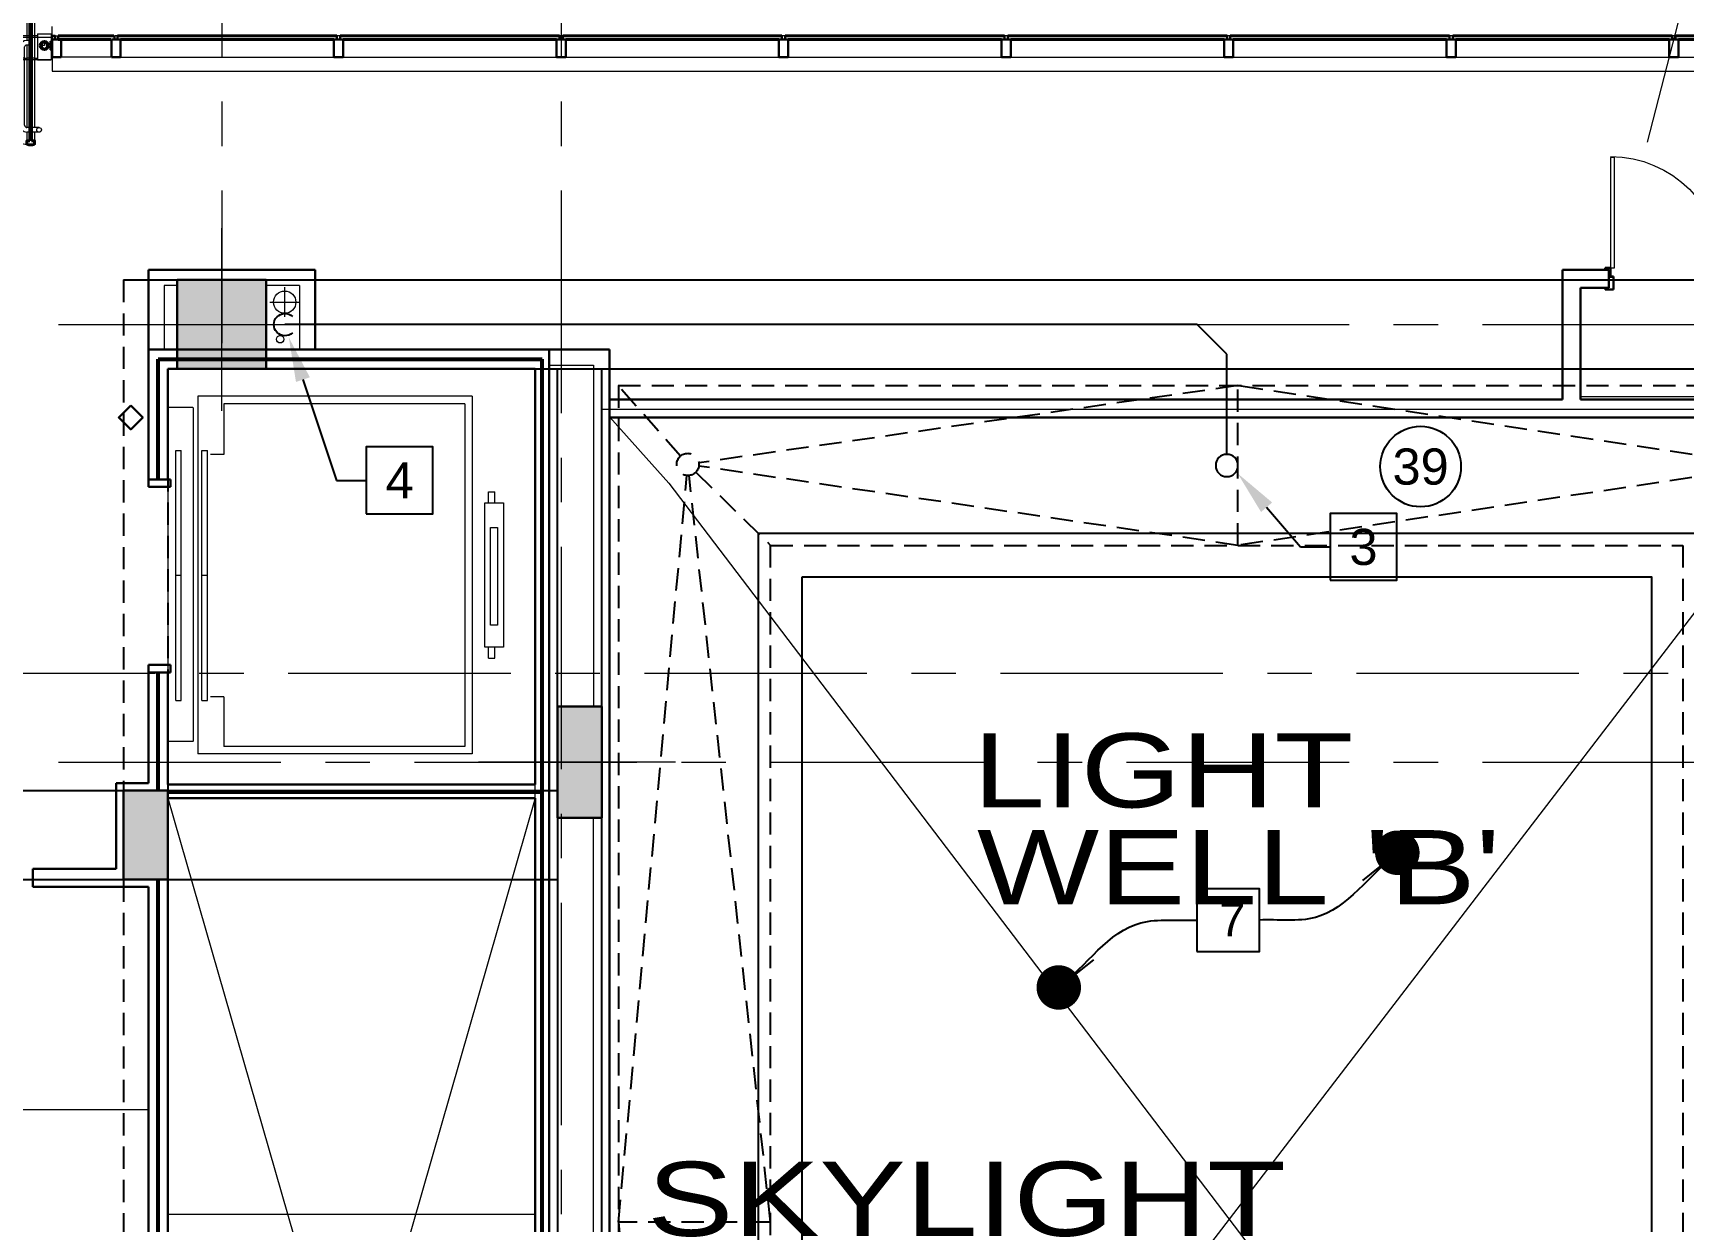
# Model space of a CAD drawing. Header units: inches. Extents: x -26500 to -19489, y -3216 to 2257.
# Drawn here: x -22643.4 to -22198.5, y 779.2 to 1099.7 of the extents above; entities that cross this region are included whole.
import ezdxf
from ezdxf import colors
from ezdxf.entities.mleader import LeaderData, LeaderLine
from ezdxf.enums import TextEntityAlignment as Align
from ezdxf.math import Vec2, Vec3

# ---------------------------------------------------------------- set-up
doc = ezdxf.new("R2010")
doc.units = ezdxf.units.IN
doc.header["$LTSCALE"] = 48
doc.header["$MEASUREMENT"] = 0
for name, pattern in [('A113$0$CENTER', [2, 1.25, -0.25, 0.25, -0.25]), ('A113$0$DGN Style 2', [173.538547, 104.123128, -69.415419]), ('A113$0$DGN Style 3', [242.953966, 173.538547, -69.415419]), ('A113$0$DGN Style 4', [277.835214, 138.830838, -69.415419, 0.173539, -69.415419]), ('NB - PH Mezzanine_plan$0$HIDDEN2', [0.1875, 0.125, -0.0625])]:
    doc.linetypes.add(name, pattern=pattern)
for name, color, linetype in [('A113$0$A-ANNO-IDEN', 8, 'Continuous'), ('A113$0$A-ANNO-PATT- 4-12', 8, 'Continuous'), ('A113$0$A-ANNO-PATT-1-12', 8, 'Continuous'), ('A113$0$A-ANNO-PATT-13-14', 8, 'Continuous'), ('A113$0$A-COLS-COLS13-14', 8, 'Continuous'), ('A113$0$A-DOOR', 8, 'Continuous'), ('A113$0$A-DOOR-FRAM', 8, 'Continuous'), ('A113$0$A-DOOR-FRM1', 8, 'Continuous'), ('A113$0$A-DOOR-FULL', 8, 'Continuous'), ('A113$0$A-DOOR-SWNG', 8, 'Continuous'), ('A113$0$A-DOOR-THLD', 8, 'Continuous'), ('A113$0$A-ELEV-DDBT', 8, 'Continuous'), ('A113$0$A-FLOR-EVTR', 8, 'Continuous'), ('A113$0$A-FLOR-HRAL', 8, 'Continuous'), ('A113$0$A-FLOR-OPEN-TO-BELOW', 8, 'Continuous'), ('A113$0$A-FLOR-OPN-TO-BELOW', 8, 'Continuous'), ('A113$0$A-FLOR-SLAB', 8, 'Continuous'), ('A113$0$A-FLOR-SLEEVE', 8, 'Continuous'), ('A113$0$A-GLAZ', 8, 'Continuous'), ('A113$0$A-GLAZ-FULL', 8, 'Continuous'), ('A113$0$A-GRID-GRDP0-15', 8, 'Continuous'), ('A113$0$A-STRUCT-ABOVE', 8, 'Continuous'), ('A113$0$A-WALL-EXTR', 8, 'Continuous'), ('A113$0$A-WALL-FIRE', 8, 'Continuous'), ('A113$0$A-WALL-FULL-INTR', 8, 'Continuous'), ('A113$0$A-WALL-INTR', 8, 'Continuous'), ('A113$0$E-RISER-SLEEVE', 8, 'Continuous'), ('A113$0$Level 25', 8, 'Continuous'), ('A113$0$S-BEAM-ELEV', 8, 'Continuous'), ('ANNTEXT', 6, 'Continuous'), ('ETEXT', 6, 'Continuous'), ('NB - PH Mezzanine_plan$0$stcbeams', 1, 'NB - PH Mezzanine_plan$0$HIDDEN2'), ('NB - PH Mezzanine_plan$0$STCCOLS1', 1, 'NB - PH Mezzanine_plan$0$HIDDEN2'), ('NB - PH Mezzanine_plan$0$STCCOLS2', 1, 'NB - PH Mezzanine_plan$0$HIDDEN2'), ('NB - PH Mezzanine_plan$0$STRFDRAIN', 1, 'NB - PH Mezzanine_plan$0$HIDDEN2'), ('P-Anno', 6, 'Continuous'), ('P-Anno @ 96', 6, 'Continuous'), ('P-Anno-Text', 6, 'Continuous'), ('P-Pipe-Ftng @ 96', 134, 'Continuous'), ('P-Strm-Pipe', 13, 'Continuous'), ('XREF', 7, 'Continuous')]:
    doc.layers.add(name, color=color, linetype=linetype)
doc.styles.add('A113$0$Arial', font='arial.ttf', dxfattribs={"height": 0.076839})
doc.styles.add('ANNTEXT', font='romans.shx')
doc.styles.add('MAMEP ANNO', font='arial.ttf', dxfattribs={"height": 0.078125})
doc.styles.add('P-00-JAR', font='arial.ttf')
doc.styles.get("Standard").update_dxf_attribs({"font": 'simplex.shx'})
doc.dimstyles.new('STANDARD$7', dxfattribs={"dimtxt": 0.18, "dimasz": 0.125, "dimexe": 0.18, "dimexo": 0.06, "dimgap": 0.09, "dimtad": 0, "dimtih": 1, "dimtoh": 1, "dimdec": 4, "dimzin": 0, "dimdsep": 46, "dimtxsty": 'Standard', "dimcen": 0.09, "dimadec": 0, "dimazin": 0, "dimtfac": 1, "dimtdec": 4, "dimtofl": 0, "dimtmove": 0, "dimatfit": 3, "dimfxl": 1, "dimtolj": 1, "dimtzin": 0, "dimarcsym": 0})

# ---------------------------------------------------------------- blocks, each defined once
blk = doc.blocks.new('A113$0$roof5win_22')
at = {"layer": 'A113$0$A-GLAZ', "linetype": 'Continuous', "lineweight": 30}
for p, q in [((0, 4.75), (0, 0)), ((0, 4.75), (2.5, 4.75)), ((0.8125, 5.75), (0.8125, 4.75)), ((1.6875, 5.75), (1.6875, 4.75)), ((2.5, 4.75), (2.5, 0)), ((0, 0), (2.5, 0))]:
    blk.add_line(p, q, dxfattribs=at)
at = {"layer": 'A113$0$A-GLAZ', "linetype": 'Continuous', "lineweight": 0}
for p, q in [((1.6875, 5.75), (0.8125, 5.75)), ((2.5, 0), (60, 0))]:
    blk.add_line(p, q, dxfattribs=at)
at = {"layer": 'A113$0$A-GLAZ', "linetype": 'Continuous', "lineweight": 40}
for p, q in [((1.6875, 5.75), (60.8125, 5.75)), ((2.5, 4.75), (60, 4.75))]:
    blk.add_line(p, q, dxfattribs=at)
blk = doc.blocks.new('*U761')
at = {"layer": 'A113$0$A-DOOR-FRM1', "linetype": 'A113$0$DGN Style 4', "lineweight": 0}
for p, q in [((0, 9.41), (-42.5, 9.41)), ((0, 9.41), (42.5, 9.41)), ((0, 3.41), (-42.5, 3.41)), ((0, 3.41), (42.5, 3.41))]:
    blk.add_line(p, q, dxfattribs=at)
at = {"layer": 'A113$0$A-DOOR-FRM1', "linetype": 'A113$0$DGN Style 4', "lineweight": 0, "flags": 128}
for points in [[(-40.69, 7.84), (-40.69, 7.16), (-40, 7.16)], [(40.69, 7.84), (40.69, 7.16), (40, 7.16)]]:
    blk.add_lwpolyline(points, dxfattribs=at)
at = {"layer": 'A113$0$A-DOOR-FRM1', "linetype": 'Continuous', "lineweight": 0}
for radius in [0.875, 0.688]:
    blk.add_circle((-40.69, 7.16), radius, dxfattribs=at)
at = {"layer": 'A113$0$A-DOOR-FRM1', "linetype": 'Continuous', "lineweight": 0, "extrusion": (0, 0, -1)}
for radius in [0.875, 0.688]:
    blk.add_circle((-40.69, 7.16), radius, dxfattribs=at)
at = {"layer": 'A113$0$A-DOOR-FULL', "lineweight": 40}
for p, q in [((-38.05, 18.55), (-38.05, 19.4)), ((-38.05, 18.55), (-38.05, 19.4)), ((-37.25, 18.5), (-38, 18.5)), ((-37.25, 18.5), (-38, 18.5)), ((-37.25, -18.5), (-37.25, 18.5)), ((-37.25, -18.5), (-37.25, 18.5)), ((-36.75, 18.5), (-36.75, -18.5)), ((-36, 18.5), (-36.75, 18.5)), ((-36.75, 18.5), (-36.75, -18.5)), ((-36, 18.5), (-36.75, 18.5)), ((36, 18.5), (36.75, 18.5)), ((36, 18.5), (36.75, 18.5)), ((36.75, 18.5), (36.75, -18.5)), ((36.75, 18.5), (36.75, -18.5)), ((37.25, -18.5), (37.25, 18.5)), ((37.25, 18.5), (38, 18.5)), ((37.25, -18.5), (37.25, 18.5)), ((37.25, 18.5), (38, 18.5)), ((38.05, 18.55), (38.05, 19.4)), ((38.05, 18.55), (38.05, 19.4)), ((-38.05, -18.55), (-38.05, -19.4)), ((-38.05, -18.55), (-38.05, -19.4)), ((-37.25, -18.5), (-38, -18.5)), ((-37.25, -18.5), (-38, -18.5)), ((-36, -18.5), (-36.75, -18.5)), ((-36, -18.5), (-36.75, -18.5)), ((-35.95, -19.4), (-35.95, -18.55)), ((-35.95, -19.4), (-35.95, -18.55)), ((35.95, -19.4), (35.95, -18.55)), ((35.95, -19.4), (35.95, -18.55)), ((36, -18.5), (36.75, -18.5)), ((36, -18.5), (36.75, -18.5)), ((37.25, -18.5), (38, -18.5)), ((37.25, -18.5), (38, -18.5)), ((38.05, -18.55), (38.05, -19.4)), ((38.05, -18.55), (38.05, -19.4))]:
    blk.add_line(p, q, dxfattribs=at)
at = {"layer": 'A113$0$A-DOOR-FULL', "lineweight": 0}
for p, q in [((-38, 18.5), (-38, -14.97)), ((-36, 18.5), (-36, 8.63)), ((36, 18.5), (36, 8.63)), ((38, 18.5), (38, -14.97)), ((-38.88, 10.28), (-42.5, 10.28)), ((-42.5, 10.25), (-42.5, 3.28)), ((38.87, 10.28), (42.5, 10.28)), ((42.5, 10.25), (42.5, 3.28)), ((-42.25, 5.97), (-42.5, 5.97)), ((-36, 7.38), (-36, -14.97)), ((36, 7.38), (36, -14.97)), ((42.25, 5.97), (42.5, 5.97)), ((-38.88, 3.28), (-42.5, 3.28)), ((38.87, 3.28), (42.5, 3.28)), ((-38, -16.22), (-38, -18.5)), ((-38, -16.22), (-38, -18.5)), ((-36, -16.22), (-36, -18.5)), ((-36, -16.22), (-36, -18.5)), ((36, -16.22), (36, -18.5)), ((36, -16.22), (36, -18.5)), ((38, -16.22), (38, -18.5)), ((38, -16.22), (38, -18.5))]:
    blk.add_line(p, q, dxfattribs=at)
at = {"layer": 'A113$0$A-DOOR-FULL'}
for p, q in [((-37.25, 18.5), (-37.44, 18.5)), ((-37.25, 18.5), (-37.44, 18.5)), ((-36.56, 18.5), (-36.75, 18.5)), ((-36.56, 18.5), (-36.75, 18.5)), ((36.56, 18.5), (36.75, 18.5)), ((36.56, 18.5), (36.75, 18.5)), ((37.25, 18.5), (37.44, 18.5)), ((37.25, 18.5), (37.44, 18.5)), ((-37.25, -18.5), (-37.44, -18.5)), ((-37.25, -18.5), (-37.44, -18.5)), ((-36.56, -18.5), (-36.75, -18.5)), ((-36.56, -18.5), (-36.75, -18.5)), ((36.56, -18.5), (36.75, -18.5)), ((36.56, -18.5), (36.75, -18.5)), ((37.25, -18.5), (37.44, -18.5)), ((37.25, -18.5), (37.44, -18.5))]:
    blk.add_line(p, q, dxfattribs=at)
at = {"layer": 'A113$0$A-DOOR-FULL', "lineweight": 30}
for p, q in [((-35.95, 19.4), (-35.95, 18.55)), ((-35.95, 19.4), (-35.95, 18.55)), ((35.95, 19.4), (35.95, 18.55)), ((35.95, 19.4), (35.95, 18.55))]:
    blk.add_line(p, q, dxfattribs=at)
at = {"layer": 'A113$0$A-DOOR-FULL', "linetype": 'Continuous', "lineweight": 0}
for p, q in [((-38.88, 10.28), (-42.5, 10.28)), ((-38.88, 10.28), (-38.88, 3.28)), ((38.87, 10.28), (38.87, 3.28)), ((38.87, 10.28), (42.5, 10.28)), ((-36, 8.63), (-36.75, 8.63)), ((-36, 7.38), (-36.75, 7.38)), ((-35.38, -14.34), (-35.38, 6.75)), ((-35.38, -14.34), (-35.38, 6.75)), ((-34.13, -14.34), (-34.13, 6.75)), ((-34.13, -14.34), (-34.13, 6.75)), ((34.12, -14.34), (34.12, 6.75)), ((34.12, -14.34), (34.12, 6.75)), ((35.37, -14.34), (35.37, 6.75)), ((35.37, -14.34), (35.37, 6.75)), ((36, 8.63), (36.75, 8.63)), ((36, 7.38), (36.75, 7.38)), ((-39.25, -14.97), (-37.25, -14.97)), ((-39.25, -14.97), (-37.25, -14.97)), ((-39.25, -16.22), (-37.25, -16.22)), ((-39.25, -16.22), (-37.25, -16.22)), ((-36.75, -14.97), (-36, -14.97)), ((-36.75, -14.97), (-36, -14.97)), ((-36.75, -16.22), (-36, -16.22)), ((-36.75, -16.22), (-36, -16.22)), ((36.75, -14.97), (36, -14.97)), ((36.75, -14.97), (36, -14.97)), ((36.75, -16.22), (36, -16.22)), ((36.75, -16.22), (36, -16.22)), ((39.25, -14.97), (37.25, -14.97)), ((39.25, -14.97), (37.25, -14.97)), ((39.25, -16.22), (37.25, -16.22)), ((39.25, -16.22), (37.25, -16.22))]:
    blk.add_line(p, q, dxfattribs=at)
at = {"layer": 'A113$0$A-DOOR-FULL', "linetype": 'Continuous', "lineweight": 0, "extrusion": (0, 0, -1)}
blk.add_circle((39.25, -15.59), 0.625, dxfattribs=at)
blk.add_circle((39.25, -15.59), 0.625, dxfattribs=at)
at = {"layer": 'A113$0$A-DOOR-FULL', "linetype": 'Continuous', "lineweight": 0}
blk.add_circle((39.25, -15.59), 0.625, dxfattribs=at)
blk.add_circle((39.25, -15.59), 0.625, dxfattribs=at)
at = {"layer": 'A113$0$A-DOOR-FULL', "lineweight": 40}
for centre, radius, start, end in [((-38, 19.4), 0.05, 112.9744, 180), ((-38, 19.4), 0.05, 112.9744, 180), ((-38, 18.55), 0.05, 180, 270), ((-38, 18.55), 0.05, 180, 270), ((-38, -18.55), 0.05, 90, 180), ((-38, -18.55), 0.05, 90, 180), ((-38, -19.4), 0.05, 180, 247.0256), ((-38, -19.4), 0.05, 180, 247.0256), ((-37, -17.04), 2.61, 247.0256, 270.0003), ((-37, -17.04), 2.61, 247.0256, 270.0003), ((-37, -17.04), 2.61, 270.0003, 292.9744), ((-37, -17.04), 2.61, 270.0003, 292.9744), ((-36, -18.55), 0.05, 0, 90), ((-36, -18.55), 0.05, 0, 90), ((-36, -19.4), 0.05, 292.9744, 0), ((-36, -19.4), 0.05, 292.9744, 0)]:
    blk.add_arc(centre, radius, start, end, dxfattribs=at)
at = {"layer": 'A113$0$A-DOOR-FULL', "lineweight": 30}
for centre, radius, start, end in [((-37, 17.04), 2.61, 67.0256, 112.9744), ((-37, 17.04), 2.61, 67.0256, 112.9744), ((-36, 18.55), 0.05, 270, 0), ((-36, 18.55), 0.05, 270, 0), ((-36, 19.4), 0.05, 0, 67.0256), ((-36, 19.4), 0.05, 0, 67.0256)]:
    blk.add_arc(centre, radius, start, end, dxfattribs=at)
at = {"layer": 'A113$0$A-DOOR-FULL', "lineweight": 30, "extrusion": (0, 0, -1)}
for centre, radius, start, end in [((-36, 19.4), 0.05, 0, 67.0256), ((-36, 19.4), 0.05, 0, 67.0256), ((-36, 18.55), 0.05, 270, 0), ((-36, 18.55), 0.05, 270, 0), ((-37, 17.04), 2.61, 67.0256, 112.9744), ((-37, 17.04), 2.61, 67.0256, 112.9744)]:
    blk.add_arc(centre, radius, start, end, dxfattribs=at)
at = {"layer": 'A113$0$A-DOOR-FULL', "lineweight": 40, "extrusion": (0, 0, -1)}
for centre, radius, start, end in [((-38, 18.55), 0.05, 180, 270), ((-38, 18.55), 0.05, 180, 270), ((-38, 19.4), 0.05, 112.9744, 180), ((-38, 19.4), 0.05, 112.9744, 180), ((-36, -18.55), 0.05, 0, 90), ((-36, -18.55), 0.05, 0, 90), ((-36, -19.4), 0.05, 292.9744, 0), ((-36, -19.4), 0.05, 292.9744, 0), ((-37, -17.04), 2.61, 270.0003, 292.9744), ((-37, -17.04), 2.61, 270.0003, 292.9744), ((-37, -17.04), 2.61, 247.0256, 270.0003), ((-37, -17.04), 2.61, 247.0256, 270.0003), ((-38, -18.55), 0.05, 90, 180), ((-38, -18.55), 0.05, 90, 180), ((-38, -19.4), 0.05, 180, 247.0256), ((-38, -19.4), 0.05, 180, 247.0256)]:
    blk.add_arc(centre, radius, start, end, dxfattribs=at)
at = {"layer": 'A113$0$A-DOOR-FULL', "linetype": 'Continuous', "lineweight": 0}
for centre, radius, start, end in [((-36, 6.75), 1.88, 0, 90), ((-36, 6.75), 1.88, 0, 90), ((-36, 6.75), 0.625, 0, 90), ((-36, 6.75), 0.625, 0, 90), ((36, -14.34), 1.88, 180, 270), ((36, -14.34), 1.88, 180, 270), ((36, -14.34), 0.625, 180, 270), ((36, -14.34), 0.625, 180, 270)]:
    blk.add_arc(centre, radius, start, end, dxfattribs=at)
at = {"layer": 'A113$0$A-DOOR-FULL', "linetype": 'Continuous', "lineweight": 0, "extrusion": (0, 0, -1)}
for centre, radius, start, end in [((-36, 6.75), 1.88, 0, 90), ((-36, 6.75), 1.88, 0, 90), ((-36, 6.75), 0.625, 0, 90), ((-36, 6.75), 0.625, 0, 90), ((36, -14.34), 0.625, 180, 270), ((36, -14.34), 1.88, 180, 270), ((36, -14.34), 0.625, 180, 270), ((36, -14.34), 1.88, 180, 270)]:
    blk.add_arc(centre, radius, start, end, dxfattribs=at)
at = {"layer": 'A113$0$A-DOOR-FULL', "lineweight": 0}
for points in [[(-42.25, 8.34), (-42.5, 8.34), (-42.5, 5.97), (-42.25, 5.97)], [(42.25, 8.34), (42.5, 8.34), (42.5, 5.97), (42.25, 5.97)]]:
    blk.add_3dface(points, dxfattribs=at)
at = {"layer": 'A113$0$A-DOOR-SWNG', "linetype": 'A113$0$DGN Style 3', "lineweight": 0}
blk.add_line((0, 6.28), (0, 9.28), dxfattribs=at)
blk.add_line((0, 6.28), (0, 9.28), dxfattribs=at)
for points in [[(-36, -19.59), (-1.87, -2.85), (-0.06, 6.28)], [(36, -19.59), (1.87, -2.85), (0.06, 6.28)]]:
    blk.add_spline(points, degree=3, dxfattribs=at)
at = {"layer": 'A113$0$A-DOOR-THLD', "linetype": 'Continuous', "lineweight": 0}
for p, q in [((-38, 9.78), (-38.88, 9.78)), ((-36, 9.78), (0, 9.78)), ((36, 9.78), (0, 9.78)), ((38.87, 9.78), (38, 9.78)), ((-38, 3.78), (-38.88, 3.78)), ((-35.38, 3.78), (-36, 3.78)), ((-34.13, 3.78), (0, 3.78)), ((34.12, 3.78), (0, 3.78)), ((35.37, 3.78), (36, 3.78)), ((38, 3.78), (38.87, 3.78))]:
    blk.add_line(p, q, dxfattribs=at)
at = {"layer": 'A113$0$A-DOOR-THLD', "linetype": 'A113$0$DGN Style 2', "lineweight": 0}
for p, q in [((-38, 9.78), (-36, 9.78)), ((38, 9.78), (36, 9.78)), ((-38, 3.78), (-36, 3.78)), ((-35.38, 3.78), (-34.13, 3.78)), ((35.37, 3.78), (34.12, 3.78)), ((38, 3.78), (36, 3.78))]:
    blk.add_line(p, q, dxfattribs=at)
at = {"layer": 'A113$0$A-GLAZ-FULL', "linetype": 'Continuous', "lineweight": 30}
blk.add_circle((-40.69, 7.16), 1.19, dxfattribs=at)
at = {"layer": 'A113$0$A-GLAZ-FULL', "linetype": 'Continuous', "lineweight": 30, "extrusion": (0, 0, -1)}
blk.add_circle((-40.69, 7.16), 1.19, dxfattribs=at)
blk = doc.blocks.new('*D785', base_point=(0, 0))
at = {"layer": 'A113$0$A-FLOR-SLEEVE', "linetype": 'Continuous', "lineweight": 0}
for p, q in [((-4, 0), (4, 0)), ((0, -4), (0, 4))]:
    blk.add_line(p, q, dxfattribs=at)
blk = doc.blocks.new('*U784')
at = {"layer": 'A113$0$A-FLOR-SLEEVE', "linetype": 'Continuous', "lineweight": 13}
blk.add_circle((0, 0), 3, dxfattribs=at)
at = {"layer": 'A113$0$A-FLOR-SLEEVE', "linetype": 'Continuous', "lineweight": 0}
blk.add_blockref('*D785', (0, 0), dxfattribs=at)
blk = doc.blocks.new('*U786')
at = {"layer": 'A113$0$E-RISER-SLEEVE', "linetype": 'Continuous', "lineweight": 13}
blk.add_circle((0, 0), 1, dxfattribs=at)
blk = doc.blocks.new('A113$0$400#_cab_3')
at = {"layer": 'A113$0$A-FLOR-EVTR', "linetype": 'Continuous', "lineweight": 0}
for p, q in [((6.8, 45.28), (0.01, 45.28)), ((6.86, 45.28), (6.86, -44.73)), ((8.11, 48.31), (8.11, -48.07)), ((82.11, 48.31), (8.11, 48.31)), ((80.11, 46.31), (15.11, 46.31)), ((15.11, 46.31), (15.11, 32.67)), ((80.11, 46.31), (80.11, -46.07)), ((82.11, 48.31), (82.11, -48.07)), ((2.14, -33.69), (2.14, 33.69)), ((2.14, 33.69), (3.64, 33.69)), ((3.64, -33.69), (3.64, 33.69)), ((9.2, -33.69), (9.2, 33.69)), ((9.2, 33.69), (10.7, 33.69)), ((10.7, -33.69), (10.7, 33.69)), ((15.11, 32.67), (11.51, 32.67)), ((86.51, 19.58), (86.51, 22.53)), ((86.51, 22.53), (88.19, 22.53)), ((86.51, 22.53), (87.65, 22.53)), ((88.19, 19.58), (88.19, 22.53)), ((85.46, 19.58), (90.5, 19.58)), ((85.46, -19.34), (85.46, 19.58)), ((90.5, 19.58), (90.5, -19.34)), ((87.06, 12.98), (88.9, 12.98)), ((87.06, -13.42), (87.06, 12.98)), ((88.9, 12.98), (88.9, -13.42)), ((2.14, 0.12), (3.64, 0.12)), ((9.2, 0.12), (10.7, 0.12)), ((88.9, -13.42), (87.06, -13.42)), ((90.5, -19.34), (85.46, -19.34)), ((86.51, -22.3), (86.51, -19.34)), ((88.19, -22.3), (88.19, -19.34)), ((86.51, -22.3), (88.19, -22.3)), ((86.51, -22.3), (87.65, -22.3)), ((2.14, -33.69), (3.64, -33.69)), ((9.2, -33.69), (10.7, -33.69)), ((15.11, -32.7), (11.51, -32.7)), ((15.11, -32.7), (15.11, -46.07)), ((6.8, -44.73), (0.04, -44.73)), ((82.11, -48.07), (8.11, -48.07)), ((80.11, -46.07), (15.11, -46.07))]:
    blk.add_line(p, q, dxfattribs=at)
blk = doc.blocks.new('*U821')
at = {"layer": 'A113$0$A-DOOR', "linetype": 'Continuous', "lineweight": 0, "extrusion": (0, 0, -1)}
blk.add_arc((240, -96.6, 0), 240, 90, 180, dxfattribs=at)
at = {"layer": 'A113$0$A-DOOR', "linetype": 'Continuous', "lineweight": 0}
blk.add_arc((240, -96.6, 0), 240, 90, 180, dxfattribs=at)
at = {"layer": 'A113$0$A-DOOR', "linetype": 'Continuous', "lineweight": 13}
for points in [[(-232, -96.6, 0), (-232, 141.4, 0), (-240, 141.4, 0), (-240, -96.6, 0)], [(232, -96.6, 0), (232, 141.4, 0), (240, 141.4, 0), (240, -96.6, 0)]]:
    blk.add_3dface(points, dxfattribs=at)
at = {"layer": 'A113$0$A-DOOR-FRAM', "linetype": 'Continuous', "lineweight": 30}
for p, q in [((-252, -96.6, 0), (-240, -96.6, 0)), ((-252, -96.6, 0), (-252, -99.6, 0)), ((-240, -96.6, 0), (-240, -115.4, 0)), ((252, -96.6, 0), (240, -96.6, 0)), ((240, -96.6, 0), (240, -115.4, 0)), ((252, -96.6, 0), (252, -99.6, 0)), ((-252, -143.4, 0), (-252, -140.4, 0)), ((-240, -115.4, 0), (-234, -115.4, 0)), ((-234, -115.4, 0), (-234, -143.4, 0)), ((240, -115.4, 0), (234, -115.4, 0)), ((234, -115.4, 0), (234, -143.4, 0)), ((252, -143.4, 0), (252, -140.4, 0)), ((-234, -143.4, 0), (-252, -143.4, 0)), ((234, -143.4, 0), (252, -143.4, 0))]:
    blk.add_line(p, q, dxfattribs=at)
at = {"layer": 'A113$0$A-DOOR-FRAM', "linetype": 'Continuous', "lineweight": 13}
for p, q in [((-252, -99.6, 0), (-250.8, -99.6, 0)), ((-250.8, -97.8, 0), (-241.2, -97.8, 0)), ((-250.8, -97.8, 0), (-250.8, -99.6, 0)), ((-241.2, -97.8, 0), (-241.2, -116.6, 0)), ((250.8, -97.8, 0), (241.2, -97.8, 0)), ((241.2, -97.8, 0), (241.2, -116.6, 0)), ((250.8, -97.8, 0), (250.8, -99.6, 0)), ((252, -99.6, 0), (250.8, -99.6, 0)), ((-250.8, -140.4, 0), (-252, -140.4, 0)), ((-250.8, -142.2, 0), (-250.8, -140.4, 0)), ((-235.2, -142.2, 0), (-250.8, -142.2, 0)), ((-241.2, -116.6, 0), (-235.2, -116.6, 0)), ((-235.2, -116.6, 0), (-235.2, -142.2, 0)), ((241.2, -116.6, 0), (235.2, -116.6, 0)), ((235.2, -116.6, 0), (235.2, -142.2, 0)), ((235.2, -142.2, 0), (250.8, -142.2, 0)), ((250.8, -142.2, 0), (250.8, -140.4, 0)), ((250.8, -140.4, 0), (252, -140.4, 0))]:
    blk.add_line(p, q, dxfattribs=at)
at = {"layer": 'A113$0$Level 25', "linetype": 'Continuous', "lineweight": 0, "extrusion": (0, 0, -1)}
blk.add_arc((240, -96.6, 0), 240, 90, 180, dxfattribs=at)
at = {"layer": 'A113$0$Level 25', "linetype": 'Continuous', "lineweight": 0}
blk.add_arc((240, -96.6, 0), 240, 90, 180, dxfattribs=at)
at = {"layer": 'A113$0$Level 25', "linetype": 'Continuous', "lineweight": 13}
for points in [[(-232, -96.6, 0), (-232, 141.4, 0), (-240, 141.4, 0), (-240, -96.6, 0)], [(232, -96.6, 0), (232, 141.4, 0), (240, 141.4, 0), (240, -96.6, 0)]]:
    blk.add_3dface(points, dxfattribs=at)
blk = doc.blocks.new('A113')
at = {"layer": 'A113$0$A-ANNO-IDEN', "lineweight": 0, "transparency": 33554687, "flags": 128}
blk.add_lwpolyline([(-22012.06, 1721.68), (-22040.38, 1721.68), (-22208.21, 1070.34)], dxfattribs=at)
at = {"layer": 'A113$0$A-ANNO-PATT- 4-12', "lineweight": 30, "transparency": 33554687}
blk.add_solid([(-22490.02, 918.16, -4909.55), (-22502.02, 918.16, -4909.55), (-22490.02, 888.16, -4909.55), (-22502.02, 888.16, -4909.55)], dxfattribs=at)
at = {"layer": 'A113$0$A-ANNO-PATT-1-12', "lineweight": 30, "transparency": 33554687}
blk.add_solid([(-22580.52, 1009.16, -4909.55), (-22580.52, 1033.16, -4909.55), (-22604.52, 1009.16, -4909.55), (-22604.52, 1033.16, -4909.55)], dxfattribs=at)
at = {"layer": 'A113$0$A-ANNO-PATT-13-14', "lineweight": 30, "transparency": 33554687, "extrusion": (0, 0, -1)}
for points in [[(22580.52, 1033.16, 4909.55), (22604.52, 1033.16, 4909.55), (22580.52, 1009.16, 4909.55), (22604.52, 1009.16, 4909.55)], [(22502.02, 918.16, 4909.55), (22490.02, 918.16, 4909.55), (22502.02, 888.16, 4909.55), (22490.02, 888.16, 4909.55)]]:
    blk.add_solid(points, dxfattribs=at)
at = {"layer": 'A113$0$A-ANNO-PATT-13-14', "lineweight": 30, "transparency": 33554687}
blk.add_solid([(-22619, 895.52, -4909.55), (-22607, 895.52, -4909.55), (-22619, 871.52, -4909.55), (-22607, 871.52, -4909.55)], dxfattribs=at)
at = {"layer": 'A113$0$A-COLS-COLS13-14', "lineweight": 0, "transparency": 33554687}
for p, q in [((-22592.52, 997.86, -4909.55), (-22592.52, 1047.14, -4909.55)), ((-22620.52, 1021.17, -4909.55), (-22564.52, 1021.17, -4909.55)), ((-22470.18, 903.16, -4909.55), (-22523.27, 903.16, -4909.55))]:
    blk.add_line(p, q, dxfattribs=at)
at = {"layer": 'A113$0$A-COLS-COLS13-14', "lineweight": 30, "transparency": 33554687}
for points in [[(-22604.52, 1009.16, -4909.55), (-22580.52, 1009.16, -4909.55), (-22580.52, 1033.16, -4909.55), (-22604.52, 1033.16, -4909.55)], [(-22490.02, 918.16, -4909.55), (-22502.02, 918.16, -4909.55), (-22502.02, 888.16, -4909.55), (-22490.02, 888.16, -4909.55)], [(-22607, 895.52, -4909.55), (-22619, 895.52, -4909.55), (-22619, 871.52, -4909.55), (-22607, 871.52, -4909.55)]]:
    blk.add_3dface(points, dxfattribs=at)
at = {"layer": 'A113$0$A-DOOR-FRAM', "lineweight": 30, "transparency": 33554687}
for p, q in [((-22612.3, 979.35, 1992.75), (-22606.29, 979.35, 1992.75)), ((-22612.3, 977.35, 1992.75), (-22612.3, 979.35, 1992.75)), ((-22606.29, 979.35, 1992.75), (-22606.29, 977.35, 1992.75)), ((-22606.29, 977.35, 1992.75), (-22612.3, 977.35, 1992.75)), ((-22612.3, 929.35, 1992.75), (-22606.29, 929.35, 1992.75)), ((-22612.3, 927.35, 1992.75), (-22612.3, 929.35, 1992.75)), ((-22606.29, 927.35, 1992.75), (-22612.3, 927.35, 1992.75)), ((-22606.29, 929.35, 1992.75), (-22606.29, 927.35, 1992.75))]:
    blk.add_line(p, q, dxfattribs=at)
at = {"layer": 'A113$0$A-ELEV-DDBT', "lineweight": 30, "transparency": 33554687}
blk.add_3dface([(-22617.04, 999.34, 1992.75), (-22613.79, 996.09, 1992.75), (-22617.04, 992.84, 1992.75), (-22620.29, 996.09, 1992.75)], dxfattribs=at)
at = {"layer": 'A113$0$A-FLOR-HRAL', "lineweight": 13, "transparency": 33554687}
blk.add_line((-22749.75, 809.52, 1992.75), (-22612.28, 809.52, 1992.75), dxfattribs=at)
at = {"layer": 'A113$0$A-FLOR-OPEN-TO-BELOW', "lineweight": 0, "transparency": 33554687}
for p, q in [((-22607.02, 893.41, 1992.75), (-22508, 549.16, 1992.75)), ((-22508.02, 893.41, 1992.75), (-22607.02, 549.15, 1992.75))]:
    blk.add_line(p, q, dxfattribs=at)
at = {"layer": 'A113$0$A-FLOR-OPN-TO-BELOW', "lineweight": 0, "transparency": 33554687}
blk.add_line((-22155.02, 996.21, 1992.75), (-22487.99, 562.12, 1992.75), dxfattribs=at)
at = {"layer": 'A113$0$A-FLOR-OPN-TO-BELOW', "lineweight": 0, "transparency": 33554687, "elevation": 1992.75, "flags": 128}
blk.add_lwpolyline([(-22487.99, 996.21), (-22471.98, 978.39), (-22155.03, 562.12)], dxfattribs=at)
at = {"layer": 'A113$0$A-FLOR-SLAB', "lineweight": 0, "transparency": 33554687}
for p, q in [((-22489.99, 998.21, 1992.75), (-22489.99, 560.12, 1992.75)), ((-22153.02, 998.21, 1992.75), (-22489.99, 998.21, 1992.75))]:
    blk.add_line(p, q, dxfattribs=at)
blk.add_3dface([(-22508.02, 1009.16, 1992.75), (-22607.02, 1009.16, 1992.75), (-22607.02, 549.16, 1992.75), (-22508.02, 549.16, 1992.75)], dxfattribs=at)
at = {"layer": 'A113$0$A-GLAZ', "lineweight": 30, "transparency": 33554687}
for p, q in [((-22637.46, 1098.99, 1992.75), (-22637.46, 1097.99, 1992.75)), ((-22636.58, 1098.99, 1992.75), (-22636.58, 1097.99, 1992.75)), ((-22638.27, 1097.99, 1992.75), (-22638.27, 1093.24, 1992.75)), ((-22635.77, 1097.99, 1992.75), (-22638.27, 1097.99, 1992.75)), ((-22635.77, 1097.99, 1992.75), (-22635.77, 1093.24, 1992.75)), ((-22635.77, 1093.24, 1992.75), (-22638.27, 1093.24, 1992.75))]:
    blk.add_line(p, q, dxfattribs=at)
at = {"layer": 'A113$0$A-GLAZ', "lineweight": 0, "transparency": 33554687}
for p, q in [((-22637.46, 1098.99, 1992.75), (-22636.58, 1098.99, 1992.75)), ((-22622.37, 1093.24, 1992.75), (-22638.27, 1093.24, 1992.75))]:
    blk.add_line(p, q, dxfattribs=at)
at = {"layer": 'A113$0$A-GLAZ', "lineweight": 40, "transparency": 33554687}
for p, q in [((-22621.56, 1098.99, 1992.75), (-22636.58, 1098.99, 1992.75)), ((-22622.37, 1097.99, 1992.75), (-22636.58, 1097.99, 1992.75))]:
    blk.add_line(p, q, dxfattribs=at)
at = {"layer": 'A113$0$A-GLAZ', "lineweight": 30, "transparency": 33554687}
blk.add_3dface([(-22638.27, 1097.99, 1992.75), (-22637.46, 1097.99, 1992.75), (-22637.46, 1098.99, 1992.75), (-22638.27, 1098.99, 1992.75)], dxfattribs=at)
at = {"layer": 'A113$0$A-GRID-GRDP0-15', "linetype": 'A113$0$CENTER', "lineweight": 0, "transparency": 33554687}
for p, q in [((-22592.52, 2113.24), (-22592.52, 1016.11)), ((-22501.02, 2113.24), (-22501.02, -676.9)), ((-23884.56, 1021.17), (-20452.76, 1021.17)), ((-24110.57, 927.16), (-20437.54, 927.16)), ((-23884.56, 903.16), (-20364.93, 903.16))]:
    blk.add_line(p, q, dxfattribs=at)
at = {"layer": 'A113$0$A-STRUCT-ABOVE', "lineweight": 0, "transparency": 33554687}
for p, q in [((-22580.52, 1033.15, 1992.75), (-22153.02, 1033.15, 1992.75)), ((-22152.82, 1009.15, 1992.75), (-22580.52, 1009.15, 1992.75))]:
    blk.add_line(p, q, dxfattribs=at)
at = {"layer": 'A113$0$A-WALL-EXTR', "lineweight": 0, "transparency": 33554687}
blk.add_line((-22638.27, 1098.99, 1992.75), (-22638.27, 1101.49, 1992.75), dxfattribs=at)
at = {"layer": 'A113$0$A-WALL-FIRE', "lineweight": 53, "transparency": 33554687}
for p, q in [((-22609.65, 1011.8, 1992.75), (-22506.15, 1011.8, 1992.75)), ((-22609.65, 979.35, 1992.75), (-22609.65, 1011.8, 1992.75)), ((-22506.15, 546.55, 1992.75), (-22506.15, 1011.8, 1992.75)), ((-22609.65, 895.52, 1992.75), (-22609.65, 927.35, 1992.75)), ((-22607, 895.14, 1992.75), (-22506.15, 895.14, 1992.75)), ((-22609.65, 677.34, 1992.75), (-22609.65, 871.52, 1992.75))]:
    blk.add_line(p, q, dxfattribs=at)
at = {"layer": 'A113$0$A-WALL-FULL-INTR', "lineweight": 30, "transparency": 33554687}
for p, q in [((-22567.28, 1035.9, 1992.75), (-22612.3, 1035.9, 1992.75)), ((-22612.3, 1035.9, 1992.75), (-22612.3, 979.35, 1992.75)), ((-22567.28, 1035.9, 1992.75), (-22567.28, 1014.44, 1992.75)), ((-22231.02, 1000.92, 1992.75), (-22231.02, 1035.92, 1992.75)), ((-22218.53, 1035.92, 1992.75), (-22231.02, 1035.92, 1992.75)), ((-22218.53, 1035.92, 1992.75), (-22218.53, 1031.04, 1992.75)), ((-22226.15, 1000.92, 1992.75), (-22226.15, 1031.04, 1992.75)), ((-22218.53, 1031.04, 1992.75), (-22226.15, 1031.04, 1992.75)), ((-22612.28, 1014.44, 1992.75), (-22487.99, 1014.44, 1992.75)), ((-22504.27, 1014.44, 1992.75), (-22504.27, 562.12, 1992.75)), ((-22487.99, 1014.44, 1992.75), (-22487.99, 562.12, 1992.75)), ((-22607.05, 1009.16, 1992.75), (-22508.02, 1009.16, 1992.75)), ((-22607.05, 1009.16, 1992.75), (-22607.05, 979.35, 1992.75)), ((-22508.02, 1009.16, 1992.75), (-22508.02, 897.16, 1992.75)), ((-22231.02, 1000.92, 1992.75), (-22487.99, 1000.92, 1992.75)), ((-22155.03, 1000.92, 1992.75), (-22226.15, 1000.92, 1992.75)), ((-22155.03, 996.05, 1992.75), (-22487.99, 996.05, 1992.75)), ((-22612.3, 927.35, 1992.75), (-22612.29, 897.52, 1992.75)), ((-22607.02, 927.35, 1992.75), (-22607.02, 897.16, 1992.75)), ((-22612.28, 897.52, 1992.75), (-22621, 897.52, 1992.75)), ((-22621, 874.4, 1992.75), (-22621, 897.52, 1992.75)), ((-22508.02, 897.16, 1992.75), (-22607.02, 897.16, 1992.75)), ((-22508.02, 893.41, 1992.75), (-22607.04, 893.41, 1992.75)), ((-22607.04, 893.41, 1992.75), (-22607.04, 549.16, 1992.75)), ((-22508.02, 893.41, 1992.75), (-22508.02, 549.17, 1992.75)), ((-22621, 874.4, 1992.75), (-22643.4, 874.4, 1992.75)), ((-22643.4, 874.4, 1992.75), (-22643.4, 869.52, 1992.75)), ((-22612.28, 869.52, 1992.75), (-22643.4, 869.52, 1992.75)), ((-22612.29, 869.52, 1992.75), (-22612.29, 543.91, 1992.75))]:
    blk.add_line(p, q, dxfattribs=at)
at = {"layer": 'A113$0$A-WALL-FULL-INTR', "lineweight": 0, "transparency": 33554687}
for p, q in [((-22608.03, 1031.65, 1992.75), (-22608.03, 1014.44, 1992.75)), ((-22604.52, 1031.65, 1992.75), (-22608.03, 1031.65, 1992.75)), ((-22571.53, 1031.65, 1992.75), (-22580.52, 1031.65, 1992.75)), ((-22571.53, 1031.65, 1992.75), (-22571.53, 1014.44, 1992.75)), ((-22504.27, 1010.19, 1992.75), (-22492.28, 1010.19, 1992.75)), ((-22155.03, 1001.67, 1992.75), (-22226.15, 1001.67, 1992.75)), ((-22492.24, 682.16, 1992.75), (-22492.24, 888.16, 1992.75))]:
    blk.add_line(p, q, dxfattribs=at)
at = {"layer": 'A113$0$A-WALL-FULL-INTR', "lineweight": 0, "transparency": 33554687, "elevation": 1992.75, "flags": 128}
blk.add_lwpolyline([(-22492.28, 1010.19), (-22492.28, 918.16)], dxfattribs=at)
at = {"layer": 'A113$0$A-WALL-INTR', "lineweight": 0, "transparency": 33554687}
for p, q in [((-22638.27, 1093.24, 1992.75), (-22638.27, 1089.49, 1992.75)), ((-22638.27, 1089.49, 1992.75), (-21643.77, 1089.49, 1992.75))]:
    blk.add_line(p, q, dxfattribs=at)
at = {"layer": 'A113$0$S-BEAM-ELEV', "lineweight": 13, "transparency": 33554687}
blk.add_line((-22507.93, 781.16, 1992.75), (-22607.05, 781.16, 1992.75), dxfattribs=at)
at = {"layer": 'A113$0$A-DOOR-SWNG', "lineweight": 0, "transparency": 33554687}
blk.add_blockref('*U761', (-22681.02, 1089.21, 1992.75), dxfattribs=at)
at = {"layer": 'A113$0$A-FLOR-EVTR', "lineweight": 0, "transparency": 33554687}
blk.add_blockref('A113$0$400#_cab_3', (-22607.07, 953.47, 1992.75), dxfattribs=at)
at = {"layer": 'A113$0$A-FLOR-SLEEVE', "lineweight": 13, "transparency": 33554687}
blk.add_blockref('*U784', (-22575.52, 1027.17, 1992.75), dxfattribs=at)
at = {"layer": 'A113$0$A-GLAZ', "lineweight": 30, "transparency": 33554687}
for p in [(-22622.27, 1093.24, 1992.75), (-22562.27, 1093.24, 1992.75), (-22502.27, 1093.24, 1992.75), (-22442.27, 1093.24, 1992.75), (-22382.27, 1093.24, 1992.75), (-22322.27, 1093.24, 1992.75), (-22262.27, 1093.24, 1992.75), (-22202.27, 1093.24, 1992.75)]:
    blk.add_blockref('A113$0$roof5win_22', p, dxfattribs=at)
at = {"layer": 'A113$0$E-RISER-SLEEVE', "lineweight": 13, "transparency": 33554687}
blk.add_blockref('*U786', (-22576.77, 1017.16, 1992.75), dxfattribs=at)
at = {"layer": 'A113$0$Level 25', "lineweight": 0, "transparency": 33554687, "xscale": 0.125, "yscale": 0.125, "zscale": 0.125}
blk.add_blockref('*U821', (-22188.03, 1048.49, 1992.75), dxfattribs=at)
at = {"layer": 'A113$0$A-ANNO-IDEN', "lineweight": 13, "transparency": 33554687, "char_height": 20, "attachment_point": 7, "line_spacing_factor": 0.6, "style": 'A113$0$Arial'}
for s, insert in [('\\H1x;\\W1.24688;LIGHT', (-22389.97, 890.65)), ("\\H1x;\\W1.24688;WELL 'B'", (-22388.85, 864.83)), ('\\H1x;\\W1.24688;SKYLIGHT', (-22477.81, 775.12))]:
    blk.add_mtext(s, dxfattribs=dict(at, insert=insert))
blk = doc.blocks.new('NB - PH Mezzanine_plan')
at = {"layer": 'NB - PH Mezzanine_plan$0$stcbeams', "linetype": 'Continuous', "transparency": 33554687}
for p, q in [((-22619, 1033.15), (-22153.02, 1033.17, 0)), ((-22607, 1009.15), (-22153.02, 1009.17, 0)), ((-22502.02, 918.16, 0), (-22502.02, 1009.15, 0)), ((-22490.02, 682.15, 0), (-22490.02, 1009.17, 0)), ((-22502.02, 888.16, 0), (-22502.02, 682.15))]:
    blk.add_line(p, q, dxfattribs=at)
at = {"layer": 'NB - PH Mezzanine_plan$0$stcbeams', "transparency": 33554687}
for p, q in [((-22619, 1033.15), (-22619, 895.52)), ((-22619, 871.52), (-22619, 677.34))]:
    blk.add_line(p, q, dxfattribs=at)
at = {"layer": 'NB - PH Mezzanine_plan$0$stcbeams', "transparency": 33554687, "elevation": 0}
for points in [[(-22607, 1009.15), (-22607, 895.52)], [(-22607, 871.52), (-22607, 677.34)]]:
    blk.add_lwpolyline(points, dxfattribs=at)
at = {"layer": 'NB - PH Mezzanine_plan$0$stcbeams', "linetype": 'Continuous', "transparency": 33554687}
for points in [[(-22447.78, 964.85), (-22195.28, 964.85), (-22195.28, 592.35), (-22447.78, 592.35)], [(-22436.03, 953.1), (-22207.03, 953.1), (-22207.03, 604.1), (-22436.03, 604.1)]]:
    blk.add_lwpolyline(points, close=True, dxfattribs=at)
for points in [[(-22860.02, 895.52), (-22502.02, 895.52)], [(-22860.02, 871.52), (-22502.02, 871.52)]]:
    blk.add_lwpolyline(points, dxfattribs=at)
at = {"layer": 'NB - PH Mezzanine_plan$0$STCCOLS1', "transparency": 33554687, "elevation": 0}
blk.add_lwpolyline([(-22604.52, 1033.16), (-22580.52, 1033.16), (-22580.52, 1009.16), (-22604.52, 1009.16)], close=True, dxfattribs=at)
at = {"layer": 'NB - PH Mezzanine_plan$0$STCCOLS1', "transparency": 33554687}
blk.add_lwpolyline([(-22502.02, 888.16), (-22490.02, 888.16), (-22490.02, 918.16), (-22502.02, 918.16)], close=True, dxfattribs=at)
at = {"layer": 'NB - PH Mezzanine_plan$0$STCCOLS2', "transparency": 33554687}
blk.add_lwpolyline([(-22607, 895.52), (-22619, 895.52), (-22619, 871.52), (-22607, 871.52)], close=True, dxfattribs=at)
blk.add_lwpolyline([(-22607, 895.52), (-22619, 895.52), (-22619, 871.52), (-22607, 871.52)], close=True, dxfattribs=at)
at = {"layer": 'NB - PH Mezzanine_plan$0$STRFDRAIN', "transparency": 33554687}
for p, q in [((-22468.82, 985.67), (-22485.59, 1004.67)), ((-22485.59, 1004.67), (-22151.52, 1004.67)), ((-22485.51, 1004.67, 0), (-22485.51, 553.67, 0)), ((-22318.52, 1004.67), (-22463.87, 983.84)), ((-22318.52, 961.6), (-22318.52, 1004.67)), ((-22178.3, 983.43), (-22318.52, 1004.67)), ((-22485.52, 779.17), (-22467.11, 980.43)), ((-22444.52, 779.17), (-22466.51, 980.44)), ((-22464.69, 981.32), (-22444.52, 961.6)), ((-22318.52, 961.6), (-22463.87, 982.98)), ((-22178.3, 982.54), (-22318.52, 961.6)), ((-22444.52, 779.17), (-22485.52, 779.17)), ((-22485.52, 779.17), (-22467.11, 577.9))]:
    blk.add_line(p, q, dxfattribs=at)
blk.add_lwpolyline([(-22198.53, 595.61), (-22444.52, 595.61), (-22444.52, 961.6), (-22198.53, 961.6)], close=True, dxfattribs=at)
blk.add_circle((-22466.84, 983.42), 3, dxfattribs=at)
blk = doc.blocks.new('VAL-PLBG-PipeUpTakeoff-Anno')
at = {"color": 0, "linetype": 'ByBlock'}
blk.add_circle((0.0002, 0), 0.0312, dxfattribs=at)
blk = doc.blocks.new('VAL-PLBG-PipeDn-Anno')
at = {"color": 0, "linetype": 'ByBlock'}
blk.add_arc((0, 0), 0.0312, 47.0744, 312.9256, dxfattribs=at)
blk = doc.blocks.new('Key Note')
at = {"color": 0, "linetype": 'Continuous', "transparency": 16777216}
blk.add_lwpolyline([(-0.09375, -0.09375), (0.09375, -0.09375), (0.09375, 0.09375), (-0.09375, 0.09375)], close=True, dxfattribs=at)
at = {"color": 0, "linetype": 'ByBlock', "transparency": 16777216, "style": 'MAMEP ANNO'}
blk.add_attdef('ID', text='', height=0.10156, dxfattribs=at).set_placement((0, 0), align=Align.MIDDLE_CENTER)
blk = doc.blocks.new('*U443')
at = {"color": 0, "linetype": 'Continuous'}
blk.add_circle((0, 0), 0.1132, dxfattribs=at)
at = {"color": 0, "linetype": 'ByBlock', "style": 'MAMEP ANNO'}
blk.add_attdef('ID', text='', height=0.1016, dxfattribs=at).set_placement((0, 0), align=Align.MIDDLE_CENTER)
blk = doc.blocks.new('A$C704B0EE3')
at = {"layer": 'P-Anno @ 96', "xscale": 96, "yscale": 96, "zscale": 96}
blk.add_blockref('*U443', (-22244.44, 982.45), dxfattribs=at).add_auto_attribs({'ID': '39'})
blk = doc.blocks.new('ZA_SQR')
blk.add_lwpolyline([(-0.703125, -0.703125), (0.703125, -0.703125), (0.703125, 0.703125), (-0.703125, 0.703125)], close=True)
at = {"layer": 'ANNTEXT', "style": 'ANNTEXT'}
blk.add_attdef('SQRID', text='', height=0.75, dxfattribs=at).set_placement((0, 0), align=Align.MIDDLE)
at = {"layer": 'ANNTEXT', "style": 'ANNTEXT', "flags": 1}
blk.add_attdef('SQRDESCRIPTION', text='', height=0.75, dxfattribs=at).set_placement((0, -2.125), align=Align.MIDDLE)

msp = doc.modelspace()

# ---------------------------------------------------------------- linework, layer by layer
at = {"layer": 'P-Strm-Pipe'}
for p, q in [((-22329.56, 1021.12), (-22575.46, 1021.12)), ((-22321.56, 1013.12), (-22329.56, 1021.12)), ((-22321.56, 986.27), (-22321.56, 1013.12))]:
    msp.add_line(p, q, dxfattribs=at)

# ---------------------------------------------------------------- block references
at = {"layer": 'ETEXT', "transparency": 33554687, "xscale": 12.00384, "yscale": 12.00384, "zscale": 12.00384}
msp.add_blockref('ZA_SQR', (-22321.19, 860.56, 0), dxfattribs=at)
at = {"layer": 'P-Anno', "transparency": 33554457}
msp.add_blockref('A$C704B0EE3', (-24.83, 0.4), dxfattribs=at)
at = {"layer": 'P-Pipe-Ftng @ 96', "xscale": -96, "yscale": 96, "zscale": 96, "rotation": 180}
msp.add_blockref('VAL-PLBG-PipeDn-Anno', (-22575.46, 1021.12), dxfattribs=at)
at = {"layer": 'P-Pipe-Ftng @ 96', "xscale": -96, "yscale": 96, "zscale": 96}
msp.add_blockref('VAL-PLBG-PipeUpTakeoff-Anno', (-22321.5, 983.14), dxfattribs=at)
at = {"layer": 'XREF'}
for name in ['A113', 'NB - PH Mezzanine_plan']:
    msp.add_blockref(name, (0, 0), dxfattribs=at)

# ---------------------------------------------------------------- texts
at = {"layer": 'P-Anno-Text', "transparency": 33554687, "insert": (-22323.55, 856.15, 0), "char_height": 9, "width": 184.6435, "attachment_point": 7, "style": 'P-00-JAR'}
msp.add_mtext('7', dxfattribs=at)

# ---------------------------------------------------------------- leaders
at = {"layer": 'ETEXT', "transparency": 33554687, "path_type": 1}
for points in [[(-22275.55, 878.72), (-22297.65, 861.28), (-22312.75, 860.56)], [(-22366.83, 842.4), (-22344.73, 859.83), (-22329.63, 860.56)]]:
    msp.add_leader(points, dimstyle='STANDARD$7', override={"dimscale": 96, "dimgap": 0.09, "dimtad": 0, "dimldrblk": 'Dot'}, dxfattribs=at)
at = {"layer": 'P-Anno'}
ml = msp.add_multileader_block('Standard', dxfattribs=at)
ml.set_content('Key Note', color=256, scale=96)
ml.set_attribute('ID', '4', width=0)
ml.set_leader_properties(color=256, linetype='Continuous')
ml.build(insert=Vec2(0, 0))
ml.multileader.update_dxf_attribs({"has_dogleg": 0, "text_left_attachment_type": 2, "text_right_attachment_type": 2, "dogleg_length": 3.84, "arrow_head_size": 12, "scale": 96})
ctx = ml.context
ctx.base_point, ctx.scale, ctx.char_height, ctx.arrow_head_size, ctx.landing_gap_size, ctx.plane_origin = Vec3(-22553.55, 979.12), 96, 737.28, 12, 384, Vec3(-22576.72, 955.79)
ctx.left_attachment, ctx.right_attachment = 2, 2
notes = []
notes.append((ctx, [(0, (1, 1, 0), (-22922.55, 979.12), (1, 0), 369, [(0, [(-22574.43, 1017.67), (-22561.53, 979.12)], 0, [])])]))
ctx.block.insert = Vec3(-22544.55, 979.12)
ml = msp.add_multileader_block('Standard', dxfattribs=at)
ml.set_content('Key Note', color=256, scale=96)
ml.set_attribute('ID', '3', width=0)
ml.set_leader_properties(color=256, linetype='Continuous')
ml.build(insert=Vec2(0, 0))
ml.multileader.update_dxf_attribs({"has_dogleg": 0, "text_left_attachment_type": 2, "text_right_attachment_type": 2, "dogleg_length": 3.84, "arrow_head_size": 12, "scale": 96})
ctx = ml.context
ctx.base_point, ctx.scale, ctx.char_height, ctx.arrow_head_size, ctx.landing_gap_size, ctx.plane_origin = Vec3(-22293.67, 961.19), 96, 737.28, 12, 384, Vec3(-22317.21, 987.37)
ctx.left_attachment, ctx.right_attachment = 2, 2
notes.append((ctx, [(0, (1, 1, 0), (-22662.67, 961.19), (1, 0), 369, [(0, [(-22318.6, 980.99), (-22301.65, 961.19)], 0, [])])]))
ctx.block.insert = Vec3(-22284.67, 961.19)
for ctx, leaders in notes:
    for number, flags, end, landing, length, lines in leaders:
        leader = LeaderData()
        leader.index, (leader.has_last_leader_line, leader.has_dogleg_vector, leader.attachment_direction) = number, flags
        leader.last_leader_point, leader.dogleg_vector, leader.dogleg_length = Vec3(end), Vec3(landing), length
        for number, points, colour, breaks in lines:
            line = LeaderLine()
            line.index, line.vertices, line.color, line.breaks = number, Vec3.list(points), colors.encode_raw_color(colour), breaks
            leader.lines.append(line)
        ctx.leaders.append(leader)

doc.saveas('drawing.dxf')
